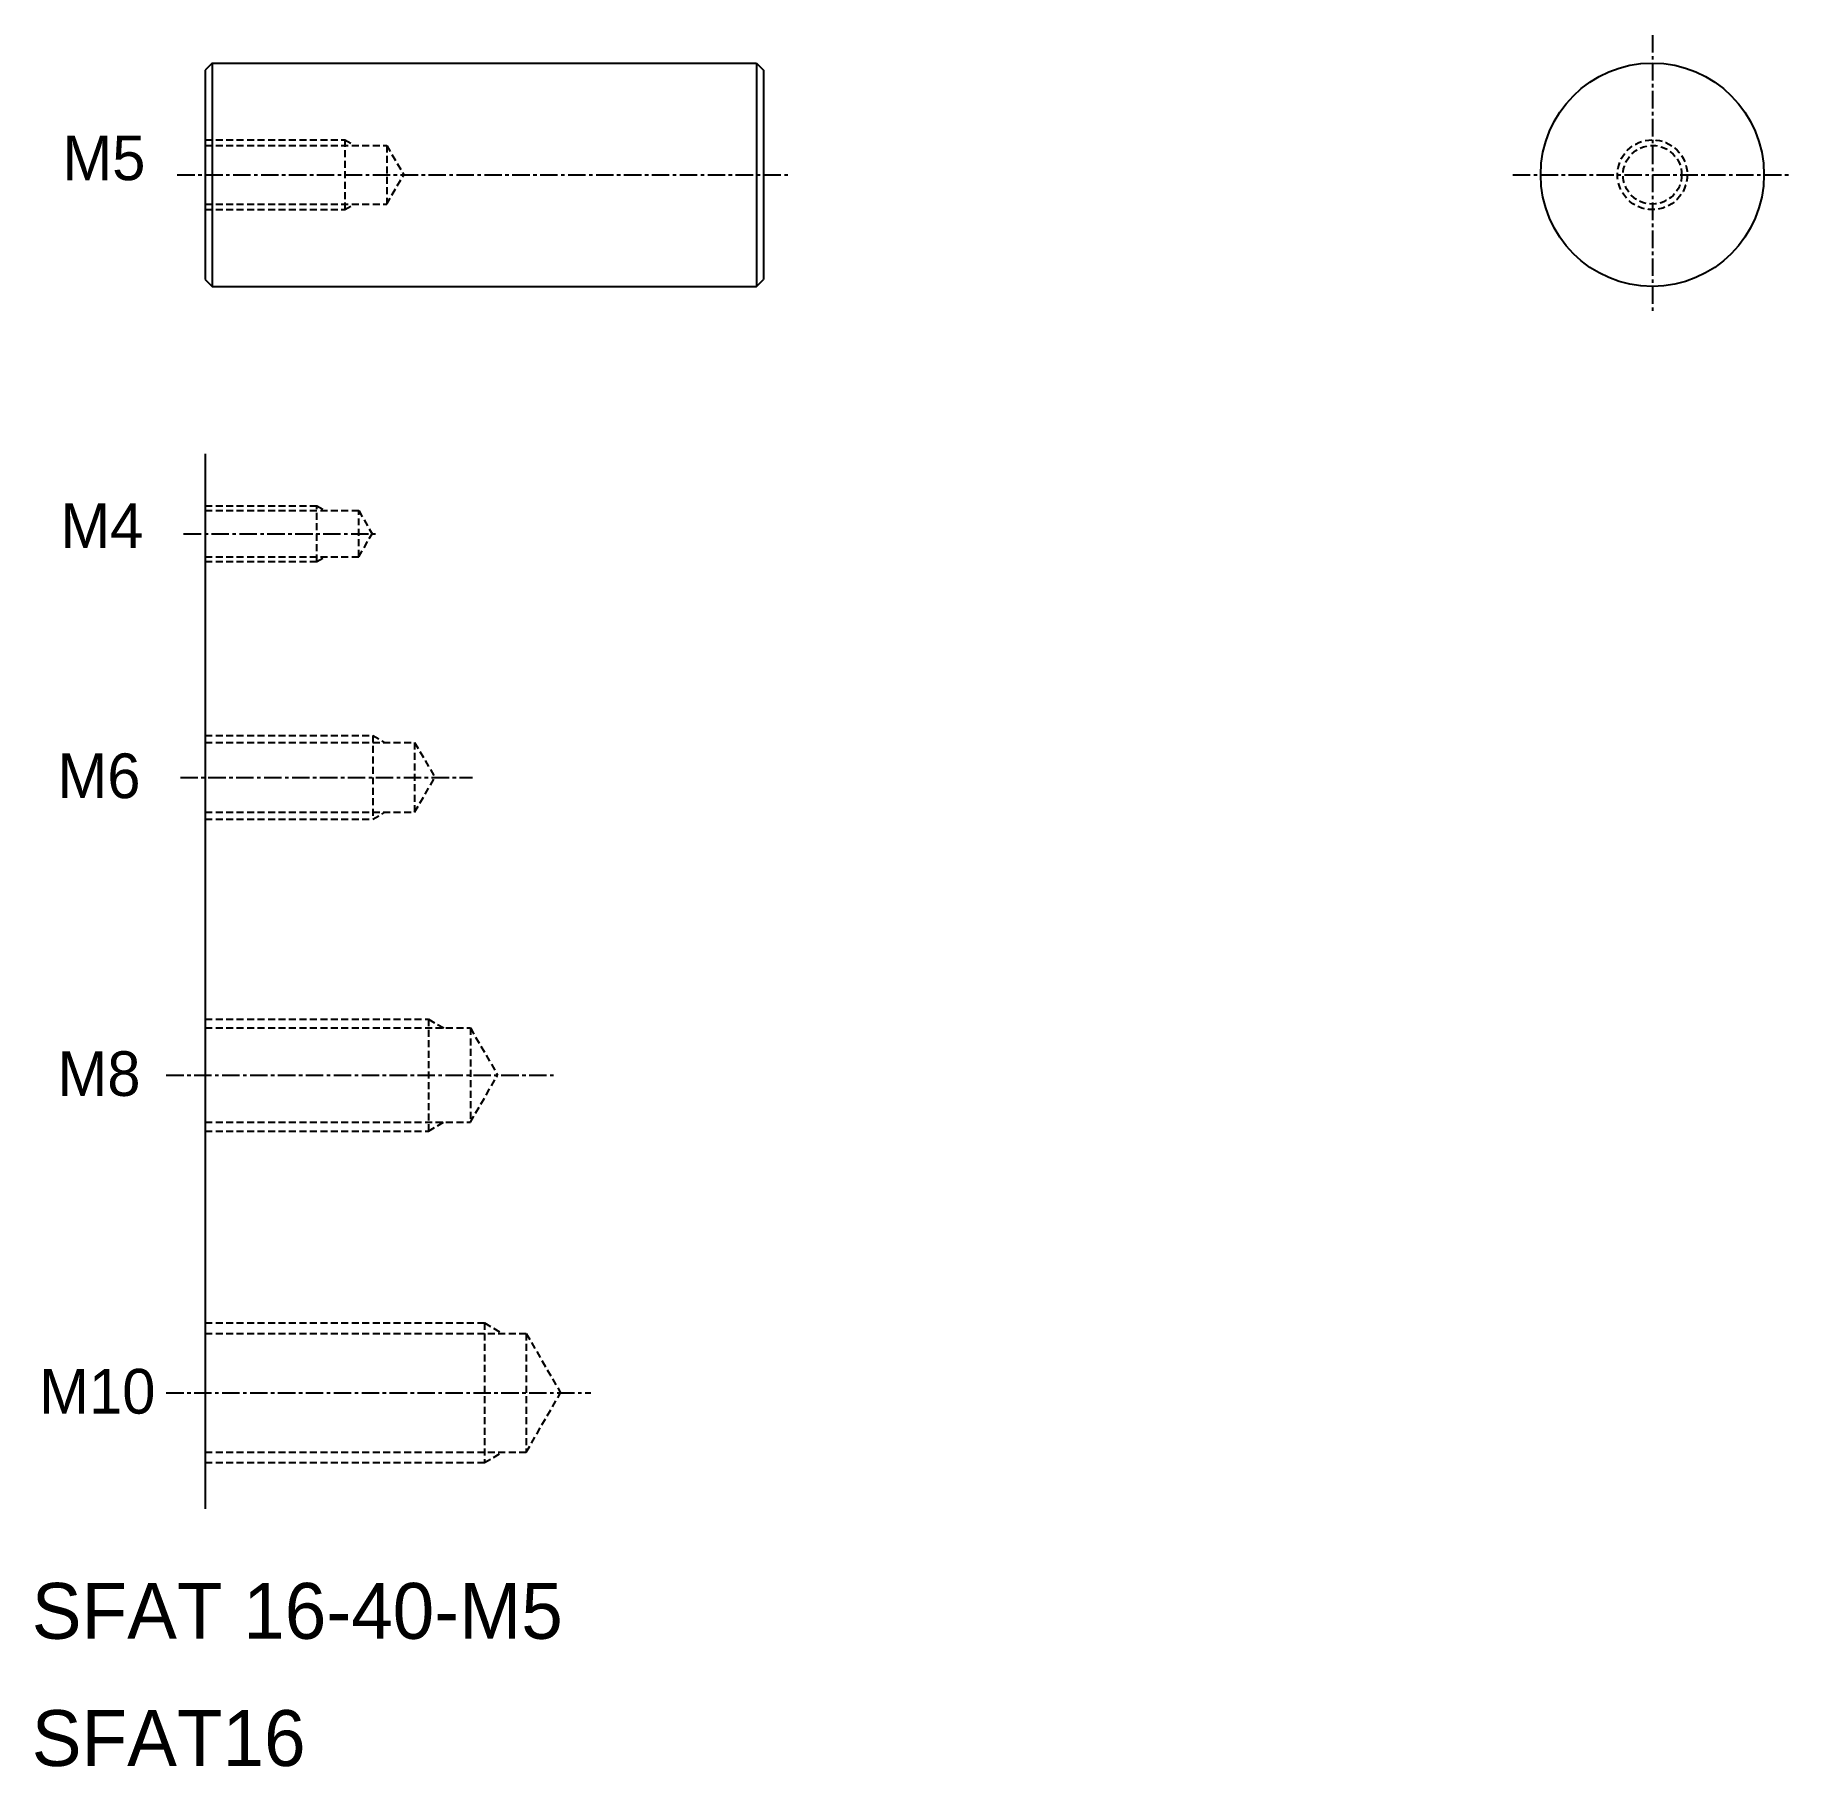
# Model space of a CAD drawing. Extents: x 236 to 362, y 162 to 286.
import ezdxf

# ---------------------------------------------------------------- set-up
doc = ezdxf.new("R2010")
doc.units = 0
doc.linetypes.add('CENTER', pattern=[2, 1.25, -0.25, 0.25, -0.25])
doc.linetypes.add('DASHED', pattern=[0.75, 0.5, -0.25])
doc.layers.get('0').update_dxf_attribs({"linetype": 'CONTINUOUS'})
doc.layers.add('CENTER', color=1, linetype='CENTER')

msp = doc.modelspace()

# ---------------------------------------------------------------- linework, layer by layer
at = {"color": 7, "linetype": 'CONTINUOUS'}
for p, q in [((248.76, 283.74), (248.26, 283.24)), ((248.26, 283.24), (248.26, 268.24)), ((248.76, 283.74), (287.76, 283.74)), ((248.76, 283.74), (248.76, 267.74)), ((287.76, 283.74), (287.76, 267.74)), ((287.76, 283.74), (288.26, 283.24)), ((288.26, 283.24), (288.26, 268.24)), ((248.26, 268.24), (248.76, 267.74)), ((287.76, 267.74), (288.26, 268.24)), ((248.76, 267.74), (287.76, 267.74)), ((248.26, 255.75), (248.26, 180.18))]:
    msp.add_line(p, q, dxfattribs=at)
msp.add_line((288.26, 279.49), (288.26, 279.49))
at = {"color": 3, "linetype": 'DASHED'}
for p, q in [((248.26, 278.24), (258.26, 278.24)), ((258.26, 278.24), (258.26, 273.24)), ((258.26, 278.24), (258.87, 277.89)), ((248.26, 277.84), (261.26, 277.84)), ((261.26, 277.84), (261.26, 273.64)), ((261.26, 277.84), (262.48, 275.74)), ((261.26, 273.64), (262.48, 275.74)), ((248.26, 273.64), (261.26, 273.64)), ((248.26, 273.24), (258.26, 273.24)), ((258.26, 273.24), (258.87, 273.59)), ((248.26, 252.03), (256.26, 252.03)), ((256.26, 252.03), (256.87, 251.68)), ((256.26, 248.03), (256.26, 252.03)), ((248.26, 251.68), (259.26, 251.68)), ((259.26, 248.38), (259.26, 251.68)), ((259.26, 251.68), (260.22, 250.03)), ((259.26, 248.38), (260.22, 250.03)), ((248.26, 248.38), (259.26, 248.38)), ((248.26, 248.03), (256.26, 248.03)), ((256.26, 248.03), (256.87, 248.38)), ((248.26, 235.58), (260.26, 235.58)), ((260.26, 235.58), (260.26, 229.58)), ((260.26, 235.58), (261.13, 235.08)), ((248.26, 235.08), (263.26, 235.08)), ((263.26, 235.08), (264.71, 232.58)), ((263.26, 235.08), (263.26, 230.08)), ((263.26, 230.08), (264.71, 232.58)), ((248.26, 230.08), (263.26, 230.08)), ((248.26, 229.58), (260.26, 229.58)), ((260.26, 229.58), (261.13, 230.08)), ((248.26, 215.25), (264.26, 215.25)), ((264.26, 215.25), (264.26, 207.25)), ((264.26, 215.25), (265.35, 214.63)), ((248.26, 214.63), (267.26, 214.63)), ((267.26, 214.63), (269.21, 211.25)), ((267.26, 214.63), (267.26, 207.88)), ((267.26, 207.88), (269.21, 211.25)), ((248.26, 207.88), (267.26, 207.88)), ((264.26, 207.25), (265.35, 207.88)), ((248.26, 207.25), (264.26, 207.25)), ((248.26, 193.5), (268.26, 193.5)), ((248.26, 192.75), (271.26, 192.75)), ((268.26, 193.5), (269.56, 192.75)), ((268.26, 193.5), (268.26, 183.5)), ((271.26, 192.75), (271.26, 184.25)), ((271.26, 192.75), (273.72, 188.5)), ((271.26, 184.25), (273.72, 188.5)), ((248.26, 184.25), (271.26, 184.25)), ((268.26, 183.5), (269.56, 184.25)), ((248.26, 183.5), (268.26, 183.5))]:
    msp.add_line(p, q, dxfattribs=at)
at = {"color": 7, "linetype": 'CONTINUOUS'}
msp.add_circle((351.94, 275.74), 8, dxfattribs=at)
at = {"color": 3, "linetype": 'DASHED'}
for radius in [2.5, 2.1]:
    msp.add_circle((351.94, 275.74), radius, dxfattribs=at)
at = {"layer": 'CENTER', "color": 1, "linetype": 'CENTER'}
for p, q in [((351.94, 285.74), (351.94, 265.74)), ((246.26, 275.74), (290.26, 275.74)), ((341.94, 275.74), (361.94, 275.74)), ((246.71, 250.03), (260.66, 250.03)), ((246.48, 232.58), (267.41, 232.58)), ((245.47, 211.25), (273.38, 211.25)), ((245.47, 188.5), (275.88, 188.5))]:
    msp.add_line(p, q, dxfattribs=at)

# ---------------------------------------------------------------- texts
at = {"color": 7, "linetype": 'CONTINUOUS'}
for s, height, p in [('M5', 3.2, (238.03, 275.35)), ('M4', 3.2, (237.88, 249.01)), ('M6', 3.2, (237.68, 231.09)), ('M8', 3.2, (237.68, 209.76)), ('M10', 3.2, (236.37, 187.01)), ('SFAT 16-40-M5', 4, (235.83, 170.88)), ('SFAT16', 4, (235.83, 161.77))]:
    msp.add_text(s, height=height, dxfattribs=at).set_placement(p)

doc.saveas('drawing.dxf')
